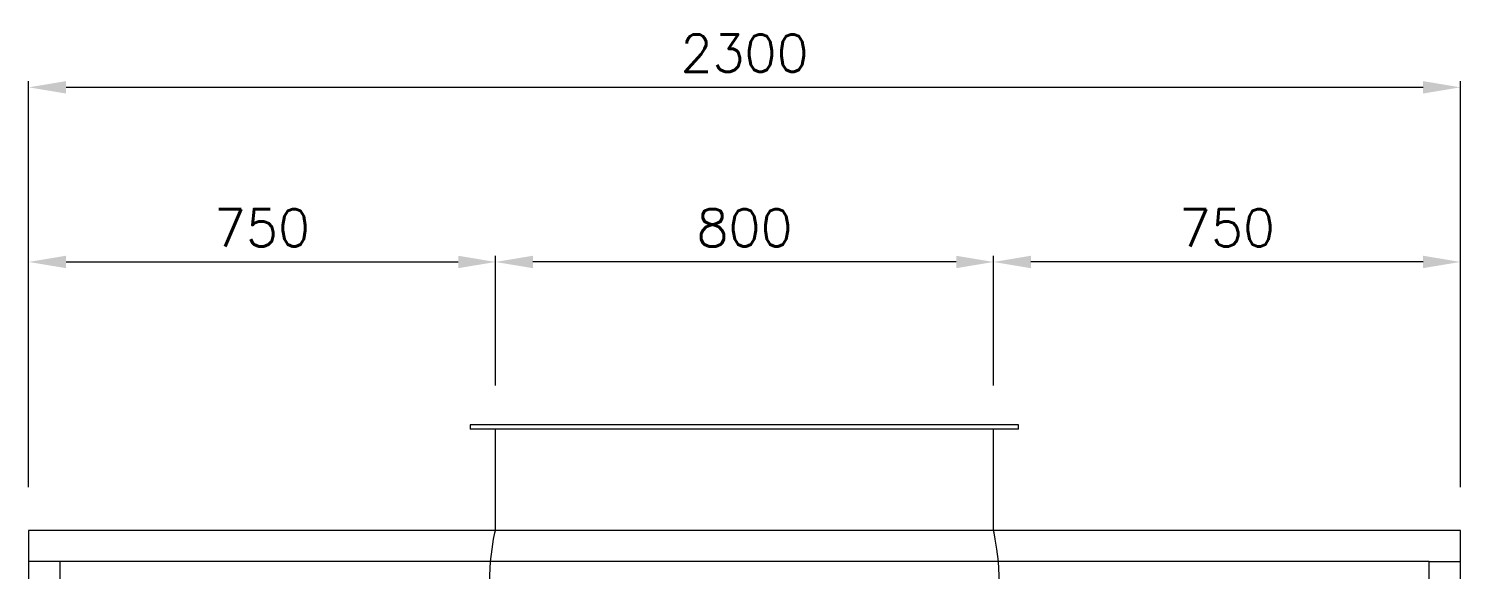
# Model space of a CAD drawing. Extents: x -122 to 18192, y -547 to 12454.
# Drawn here: x 8664 to 10964, y 4144 to 5014 of the extents above; entities that cross this region are included whole.
import ezdxf

# ---------------------------------------------------------------- set-up
doc = ezdxf.new("R2010")
doc.units = 0
doc.header["$LTSCALE"] = 80
doc.header["$MEASUREMENT"] = 0
doc.layers.get('0').update_dxf_attribs({"linetype": 'CONTINUOUS', "lineweight": 18})
doc.layers.get('DEFPOINTS').update_dxf_attribs({"linetype": 'CONTINUOUS', "lineweight": 18})
doc.layers.add('LIN', color=2, linetype='CONTINUOUS', lineweight=18)
doc.styles.get("Standard").update_dxf_attribs({"font": 'txt.shx', "bigfont": '2hs.shx'})
doc.dimstyles.get("Standard").update_dxf_attribs({"dimscale": 0, "dimtxt": 60, "dimasz": 60, "dimexe": 10, "dimexo": 70, "dimgap": 25, "dimtad": 1, "dimdec": 0, "dimlfac": -1, "dimzin": 0, "dimdsep": 46, "dimtxsty": 'Standard', "dimcen": 0, "dimclrd": 1, "dimclre": 1, "dimadec": 0, "dimazin": 0, "dimtfac": 1, "dimtdec": 0, "dimtix": 1, "dimtmove": 1, "dimatfit": 2, "dimfxl": 0, "dimtolj": 1, "dimtzin": 0, "dimlwd": 5, "dimlwe": 5, "dimarcsym": 0})

# ---------------------------------------------------------------- blocks, each defined once
blk = doc.blocks.new('*D29')
at = {"color": 1, "linetype": 'Continuous', "lineweight": 5}
for p, q in [((8664.2, 4276.9), (8664.2, 4929.6)), ((10964.2, 4276.9), (10964.2, 4929.6)), ((8724.2, 4919.6), (10904.2, 4919.6))]:
    blk.add_line(p, q, dxfattribs=at)
at = {"color": 1, "linetype": 'Continuous'}
for points in [[(8724.2, 4929.6), (8724.2, 4909.6), (8664.2, 4919.6)], [(10904.2, 4929.6), (10904.2, 4909.6), (10964.2, 4919.6)]]:
    blk.add_solid(points, dxfattribs=at)
at = {"layer": 'DEFPOINTS', "color": 0, "linetype": 'Continuous'}
for p in [(10964.2, 4919.6), (8664.2, 4206.9), (10964.2, 4206.9)]:
    blk.add_point(p, dxfattribs=at)
at = {"color": 0, "linetype": 'Continuous', "insert": (9814.2, 4974.6), "char_height": 60, "attachment_point": 5}
blk.add_mtext('\\A1;2300', dxfattribs=at)
blk = doc.blocks.new('*D30')
at = {"color": 1, "linetype": 'Continuous', "lineweight": 5}
for p, q in [((10214.2, 4439.9), (10214.2, 4648.8)), ((10964.2, 4276.9), (10964.2, 4648.8)), ((10904.2, 4638.8), (10274.2, 4638.8))]:
    blk.add_line(p, q, dxfattribs=at)
at = {"color": 1, "linetype": 'Continuous'}
for points in [[(10274.2, 4648.8), (10274.2, 4628.8), (10214.2, 4638.8)], [(10904.2, 4648.8), (10904.2, 4628.8), (10964.2, 4638.8)]]:
    blk.add_solid(points, dxfattribs=at)
at = {"layer": 'DEFPOINTS', "color": 0, "linetype": 'Continuous'}
for p in [(10214.2, 4638.8), (10214.2, 4369.9), (10964.2, 4206.9)]:
    blk.add_point(p, dxfattribs=at)
at = {"color": 0, "linetype": 'Continuous', "insert": (10589.2, 4693.8), "char_height": 60, "attachment_point": 5}
blk.add_mtext('\\A1;750', dxfattribs=at)
blk = doc.blocks.new('*D31')
at = {"color": 1, "linetype": 'Continuous', "lineweight": 5}
for p, q in [((9414.2, 4439.9), (9414.2, 4648.8)), ((10214.2, 4439.9), (10214.2, 4648.8)), ((10154.2, 4638.8), (9474.2, 4638.8))]:
    blk.add_line(p, q, dxfattribs=at)
at = {"color": 1, "linetype": 'Continuous'}
for points in [[(9474.2, 4648.8), (9474.2, 4628.8), (9414.2, 4638.8)], [(10154.2, 4648.8), (10154.2, 4628.8), (10214.2, 4638.8)]]:
    blk.add_solid(points, dxfattribs=at)
at = {"layer": 'DEFPOINTS', "color": 0, "linetype": 'Continuous'}
for p in [(9414.2, 4638.8), (9414.2, 4369.9), (10214.2, 4369.9)]:
    blk.add_point(p, dxfattribs=at)
at = {"color": 0, "linetype": 'Continuous', "insert": (9814.2, 4693.8), "char_height": 60, "attachment_point": 5}
blk.add_mtext('\\A1;800', dxfattribs=at)
blk = doc.blocks.new('*D32')
at = {"color": 1, "linetype": 'Continuous', "lineweight": 5}
for p, q in [((8664.2, 4276.9), (8664.2, 4648.8)), ((9414.2, 4439.9), (9414.2, 4648.8)), ((8724.2, 4638.8), (9354.2, 4638.8))]:
    blk.add_line(p, q, dxfattribs=at)
at = {"color": 1, "linetype": 'Continuous'}
for points in [[(8724.2, 4648.8), (8724.2, 4628.8), (8664.2, 4638.8)], [(9354.2, 4648.8), (9354.2, 4628.8), (9414.2, 4638.8)]]:
    blk.add_solid(points, dxfattribs=at)
at = {"layer": 'DEFPOINTS', "color": 0, "linetype": 'Continuous'}
for p in [(9414.2, 4638.8), (9414.2, 4369.9), (8664.2, 4206.9)]:
    blk.add_point(p, dxfattribs=at)
at = {"color": 0, "linetype": 'Continuous', "insert": (9039.2, 4693.8), "char_height": 60, "attachment_point": 5}
blk.add_mtext('\\A1;750', dxfattribs=at)

msp = doc.modelspace()

# ---------------------------------------------------------------- linework, layer by layer
for p, q in [((10254.2, 4376.9), (9373.2, 4376.9)), ((10254.2, 4369.9), (9373.2, 4369.9)), ((9414.2, 4206.9), (9414.2, 4369.9)), ((10214.2, 4206.9), (10214.2, 4369.9))]:
    msp.add_line(p, q)
at = {"linetype": 'Continuous'}
for p, q in [((9373.2, 4376.9), (9373.2, 4369.9)), ((10254.2, 4369.9), (10254.2, 4376.9)), ((8714.2, 4156.9), (8664.2, 4156.9)), ((10914.2, 4156.9), (10964.2, 4156.9))]:
    msp.add_line(p, q, dxfattribs=at)
for points in [[(9414.2, 4061.9), (9408.2, 4085.6), (9405.4, 4110.2), (9405, 4134.5), (9406.3, 4157.2), (9408.7, 4177), (9411.2, 4192.8), (9413.3, 4203.2), (9414.2, 4206.9)], [(10214.2, 4061.9), (10220.1, 4085.6), (10222.9, 4110.2), (10223.3, 4134.5), (10222, 4157.2), (10219.7, 4177), (10217.1, 4192.8), (10215, 4203.2), (10214.2, 4206.9)]]:
    msp.add_lwpolyline(points)
msp.add_lwpolyline([(8714.2, 2976.9), (10914.2, 2976.9), (10914.2, 4156.9), (8714.2, 4156.9)], close=True, dxfattribs=at)
at = {"layer": 'LIN', "linetype": 'Continuous'}
msp.add_lwpolyline([(8664.2, 2976.9), (10964.2, 2976.9), (10964.2, 4206.9), (8664.2, 4206.9)], close=True, dxfattribs=at)

# ---------------------------------------------------------------- dimensions: what is measured, and where the dimension line sits
at = {"linetype": 'Continuous'}
for base, p1, p2, picture, middle in [((10964.2, 4919.6), (8664.2, 4206.9), (10964.2, 4206.9), '*D29', (9814.2, 4974.6)), ((10214.2, 4638.8), (10964.2, 4206.9), (10214.2, 4369.9), '*D30', (10589.2, 4693.8))]:
    dim = msp.add_linear_dim(base=base, p1=p1, p2=p2, dimstyle='Standard', override={"dimscale": 1}, dxfattribs=at)
    dim.commit()
    dim.dimension.update_dxf_attribs({"geometry": picture, "text_midpoint": middle})
for p1, picture, middle in [((8664.2, 4206.9), '*D32', (9039.2, 4693.8)), ((10214.2, 4369.9), '*D31', (9814.2, 4693.8))]:
    dim = msp.add_linear_dim(base=(9414.2, 4638.8), p1=p1, p2=(9414.2, 4369.9), angle=180, dimstyle='Standard', override={"dimscale": 1}, dxfattribs=at)
    dim.commit()
    dim.dimension.update_dxf_attribs({"geometry": picture, "text_midpoint": middle})

doc.saveas('drawing.dxf')
